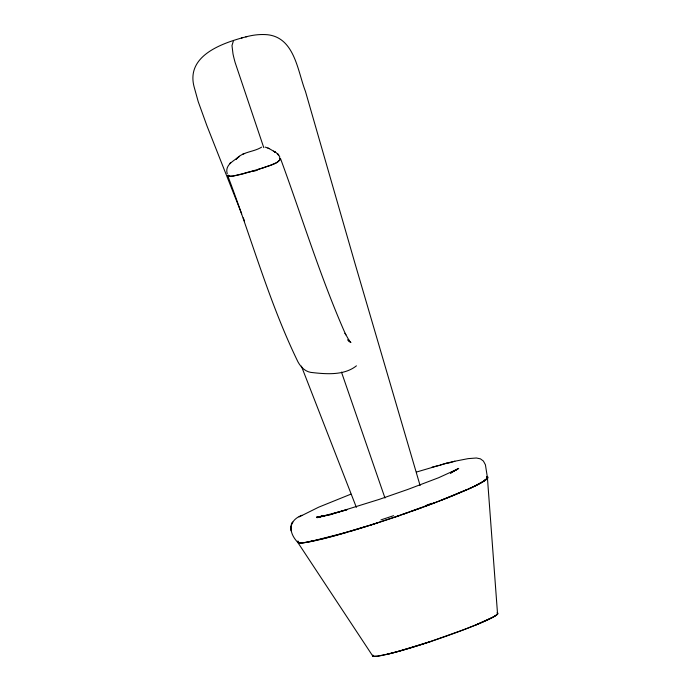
<?xml version="1.0" encoding="UTF-8"?>
<svg xmlns="http://www.w3.org/2000/svg" width="691" height="691" viewBox="0 0 691 691"><rect width="100%" height="100%" fill="white"/><g stroke="black" fill="none" stroke-linecap="round" stroke-linejoin="round"><path stroke-width="1.04" d="M487.103 478.621L487.025 477.196M487.414 477.706L497.52 613.556L496.043 615.301L493.124 617.08L475.641 624.984A72.408 5.554 -18.8 0 1 463.281 629.855L430.225 641.637L398.724 651.233A73.341 5.623 -18.8 0 1 387.824 654.057L377.321 656.191L372.812 656.113L297.778 542.418L297.821 541.321M227.926 175.721L228.315 175.143M297.614 541.839L298.046 541.062M372.993 655.223L372.812 656.113M233.29 41.313L231.986 45.546L232.997 53.881A27.545 2.919 71.7 0 0 235.121 62.492L263.781 147.667M487.241 478.397C477.835 486.473 465.216 489.824 454.142 495.076A110.111 8.447 -18.8 0 1 435.356 502.487L395.425 516.911M356.444 365.824C343.859 375.835 325.634 374.099 310.708 372.38C304.861 371.361 300.559 366.766 297.89 361.73C269.015 302.347 251.481 238.127 228.047 176.542L229.274 175.574M261.604 147.14C253.597 152.219 242.567 151.467 236.201 159.172L239.466 156.278C233.99 160.977 224.523 164.7 227.253 173.795M229.87 163.318L230.647 162.722M485.358 480.193L473.914 486.473M301.924 515.279C288.216 520.548 288.19 532.39 297.864 542.495C301.008 543.61 304.463 542.375 307.659 542.02M299.073 516.928L318.646 507.194L350.916 494.151M451.603 472.463L458.712 468.403L450.705 472.851L457.762 468.973L438.595 477.74L408.027 489.358L379.281 499.368L331.706 514.156L346.951 509.725L338.953 511.85M472.661 487.051L468.584 488.891M467.116 489.539L440.91 500.319M434.846 502.659L424.343 506.641M421.044 507.859L422.184 507.444M419.912 508.274L411.81 511.159M407.085 512.834L402.352 514.501M244.683 153.471L242.8 154.128M399.813 515.417L370.575 525.1M416.578 472.013L447.181 463.022L440.34 465.034M375.99 523.363L377.122 523.001M374.859 523.726L337.173 534.998A111.536 8.56 -18.8 0 1 320.607 539.282C313.144 540.457 305.327 543.912 297.778 542.418M366.99 526.188L368.104 525.834M365.833 526.551L351.434 530.947M258.037 169.502L269.447 165.719L276.771 162.515L280.365 159.604L280.503 158.55L279.354 157.937M448.113 463.212L454.851 461.225L468.153 458.634L476.393 457.995L480.435 458.85L483.406 461.061L485.419 464.784L487.449 477.697M454.851 461.225L447.405 462.944M349.318 531.569L350.372 531.258M338.97 511.841L316.944 517.663L332.224 514.208L316.633 517.317L324.735 515.78L316.815 517.127L323.63 516.117M254.107 170.66L250.064 171.8M347.305 532.148L311.131 541.364M242.316 37.806C219.548 44.138 186.19 56.8 194.076 86.729L198.205 101.62L206.885 125.667L241.686 213.839M245.849 36.891C252.88 34.956 260.222 34.084 267.503 34.731C294.824 37.711 297.631 71.294 305.439 91.359L354.941 263.288L420.102 485.557M241.366 38.057L247.309 36.502M243.958 173.441L232.383 176.214L227.849 175.98A3.628 0.916 -30.4 0 1 227.883 175.739M431.97 467.194L439.148 465.414M323.699 516.056L318.059 516.738L324.157 516.056M265.197 147.071L269.309 148.669L276.383 152.832L279.743 156.632M279.648 157.997L280.529 158.619C302.174 217.363 320.417 277.514 345.802 334.807L345.059 333.261L349.672 341.466L348.514 339.825L350.769 342.511L348.281 339.981L350.769 342.511M269.309 148.669L267.883 147.969M486.905 477.066L487.397 477.516A103.659 8.076 -17.9 0 1 487.103 478.422M348.575 340.559L350.268 341.751L349.3 341.034M347.642 339.894L350.268 341.751M228.047 176.542C239.863 175.773 251.731 170.979 263.288 167.861C268.825 165.184 277.661 164.622 280.529 158.619M278.309 154.516L277.747 153.938L278.827 155.155M243.267 217.846L244.459 220.852M301.388 366.118L356.366 507.367M341.475 372.103L384.982 498.03M497.062 612.805A66.163 5.079 -18.8 0 1 437.895 639.054A66.163 5.079 -18.8 0 1 372.812 655.284M497.736 613.893A66.163 5.096 -18.8 0 1 476.039 624.906M430.208 641.663A66.163 5.096 -18.8 0 1 387.366 654.247M486.861 476.591A100.618 7.722 -18.8 0 1 397.411 516.255A100.618 7.722 -18.8 0 1 297.614 541.39M393.585 515.676A85.382 4.82 -18.7 0 1 380.991 519.874M313.844 540.552A90.927 3.731 -15 0 1 310.138 541.295M297.7 542.357A104.03 7.86 -20.1 0 1 297.864 541.701M485.695 479.26A104.488 8.154 -18.2 0 1 483.596 480.729M431.538 503.342A100.048 1.943 -20.5 0 1 426.511 505.268M257.639 170.107A68.867 14.14 -20 0 1 253.58 171.29M250.263 171.601A114.257 21.602 -19.7 0 1 244.191 173.234M292.215 522.906L291.248 524.417L292.768 522.068L292.215 522.906M452.415 471.918L450.644 472.998L452.415 471.918M274.621 151.778L273.532 151.182L275.519 152.288L274.621 151.778M291.412 531.146L290.756 528.01L291.412 531.146M290.885 529.012L290.773 526.11L290.885 529.012"/></g></svg>
